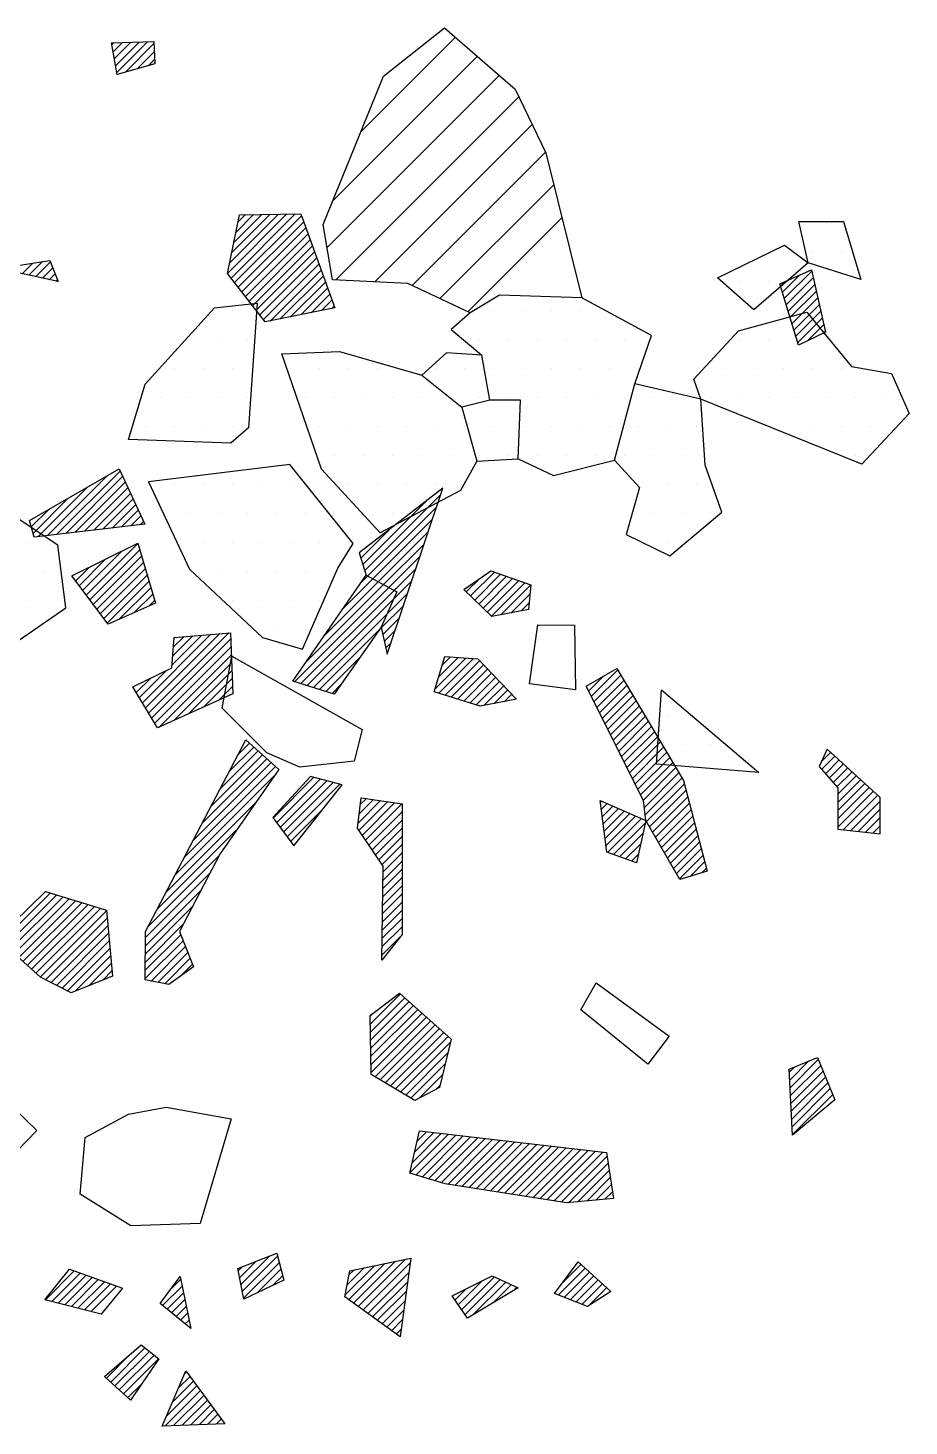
# Model space of a CAD drawing. Header units: metres. Extents: x -1.05 to 0.12, y -16.81 to -13.32.
# Drawn here: x -0.257 to 0.123, y -16.794 to -16.191 of the extents above; entities that cross this region are included whole.
import ezdxf

# ---------------------------------------------------------------- set-up
doc = ezdxf.new("R2010")
doc.units = ezdxf.units.M
doc.header["$LTSCALE"] = 25
doc.header["$MEASUREMENT"] = 0
doc.layers.get('0').update_dxf_attribs({"linetype": 'CONTINUOUS'})
for name, color, linetype in [('FEUER', 1, 'CONTINUOUS'), ('KNOCHEN', 2, 'CONTINUOUS'), ('KNOCHENSCHRAFF', 2, 'CONTINUOUS'), ('STEINE', 4, 'CONTINUOUS'), ('STEINESCHRAFF', 4, 'CONTINUOUS')]:
    doc.layers.add(name, color=color, linetype=linetype)

# ---------------------------------------------------------------- blocks, each defined once
blk = doc.blocks.new('*X1')
at = {"color": 0}
for p, q in [((-1.415, -1647.913), (-0.277, -1646.776)), ((-1.533, -1647.678), (-0.899, -1647.043)), ((-1.297, -1648.148), (-0.145, -1646.997)), ((-1.178, -1648.384), (-0.013, -1647.218)), ((-1.06, -1648.619), (0.119, -1647.439)), ((-0.942, -1648.854), (0.252, -1647.661)), ((-0.823, -1649.089), (0.384, -1647.882)), ((-0.705, -1649.324), (0.516, -1648.103)), ((-0.587, -1649.56), (0.649, -1648.324)), ((-0.468, -1649.795), (0.781, -1648.546)), ((-0.35, -1650.03), (0.913, -1648.767)), ((-0.232, -1650.265), (1.045, -1648.988)), ((-0.113, -1650.5), (1.178, -1649.21)), ((0.005, -1650.736), (1.31, -1649.431)), ((0.124, -1650.971), (1.442, -1649.652)), ((0.242, -1651.206), (1.575, -1649.873)), ((-17.818, -1652.649), (-15.596, -1650.427)), ((-17.43, -1651.907), (-15.782, -1650.26)), ((-17.041, -1651.165), (-15.969, -1650.093)), ((-16.653, -1650.423), (-16.156, -1649.926)), ((0.36, -1651.441), (1.707, -1650.095)), ((0.479, -1651.676), (1.839, -1650.316)), ((8.516, -1650.71), (8.914, -1650.312)), ((8.519, -1651.061), (9.099, -1650.48)), ((-18.983, -1654.875), (-15.036, -1650.928)), ((-18.595, -1654.133), (-15.223, -1650.761)), ((-18.206, -1653.391), (-15.409, -1650.594)), ((0.597, -1651.912), (1.971, -1650.537)), ((0.715, -1652.147), (2.104, -1650.758)), ((0.834, -1652.382), (2.236, -1650.98)), ((8.685, -1651.248), (9.284, -1650.649)), ((8.851, -1651.436), (9.469, -1650.818)), ((9.017, -1651.623), (9.653, -1650.987)), ((-19.372, -1655.617), (-15.102, -1651.347)), ((-15.14, -1653.153), (-13.384, -1651.397)), ((-14.989, -1653.355), (-13.104, -1651.47)), ((-14.838, -1653.558), (-12.823, -1651.543)), ((-14.687, -1653.76), (-12.543, -1651.616)), ((-14.535, -1653.962), (-12.262, -1651.69)), ((0.876, -1652.693), (2.368, -1651.201)), ((0.913, -1653.01), (2.501, -1651.422)), ((0.969, -1653.308), (2.604, -1651.672)), ((9.183, -1651.81), (9.838, -1651.156)), ((9.219, -1652.835), (10.392, -1651.662)), ((9.22, -1652.127), (10.023, -1651.325)), ((9.22, -1652.481), (10.208, -1651.493)), ((-11.379, -1652.574), (-11.115, -1652.31)), ((1.098, -1653.532), (2.677, -1651.953)), ((1.228, -1653.756), (2.749, -1652.234)), ((9.218, -1653.544), (10.762, -1652)), ((9.219, -1653.189), (10.577, -1651.831)), ((9.458, -1653.657), (10.946, -1652.169)), ((-19.76, -1656.359), (-15.915, -1652.513)), ((-14.384, -1654.165), (-12.987, -1652.768)), ((-11.473, -1653.375), (-10.498, -1652.399)), ((-11.435, -1653.691), (-10.189, -1652.444)), ((-11.426, -1652.975), (-10.806, -1652.355)), ((-11.291, -1653.9), (-9.88, -1652.489)), ((-11.148, -1654.11), (-9.571, -1652.533)), ((-11.004, -1654.32), (-9.568, -1652.885)), ((-1.026, -1652.474), (-0.974, -1652.422)), ((-0.984, -1652.786), (-0.729, -1652.53)), ((-0.942, -1653.097), (-0.483, -1652.638)), ((-0.9, -1653.409), (-0.237, -1652.745)), ((-0.858, -1653.721), (0.009, -1652.853)), ((1.357, -1653.98), (2.822, -1652.515)), ((1.487, -1654.204), (2.894, -1652.796)), ((9.776, -1653.693), (11.048, -1652.421)), ((10.094, -1653.728), (11.047, -1652.775)), ((-10.86, -1654.53), (-9.569, -1653.239)), ((-0.816, -1654.032), (0.255, -1652.961)), ((-0.775, -1654.344), (0.501, -1653.068)), ((-0.715, -1654.637), (0.747, -1653.176)), ((-0.455, -1654.731), (0.921, -1653.356)), ((1.616, -1654.428), (2.967, -1653.077)), ((1.746, -1654.652), (3.039, -1653.358)), ((10.412, -1653.764), (11.047, -1653.129)), ((10.729, -1653.8), (11.046, -1653.483)), ((-20.148, -1657.101), (-16.727, -1653.679)), ((-10.716, -1654.74), (-9.57, -1653.593)), ((-10.573, -1654.949), (-9.57, -1653.947)), ((-0.195, -1654.825), (0.819, -1653.811)), ((1.875, -1654.876), (3.112, -1653.639)), ((2.005, -1655.1), (3.184, -1653.92)), ((-10.429, -1655.159), (-9.571, -1654.301)), ((-10.388, -1655.472), (-9.571, -1654.655)), ((0.064, -1654.919), (0.717, -1654.267)), ((0.324, -1655.013), (0.615, -1654.722)), ((2.134, -1655.324), (3.257, -1654.201)), ((2.264, -1655.548), (3.329, -1654.482)), ((-20.537, -1657.842), (-17.487, -1654.793)), ((-10.393, -1655.831), (-9.572, -1655.009)), ((2.393, -1655.772), (3.402, -1654.763)), ((2.849, -1655.669), (3.474, -1655.045)), ((3.356, -1655.516), (3.547, -1655.326)), ((-20.646, -1658.306), (-17.866, -1655.525)), ((-10.403, -1656.548), (-9.573, -1655.717)), ((-10.398, -1656.189), (-9.572, -1655.363)), ((-26.861, -1658.51), (-24.738, -1656.386)), ((-26.674, -1658.677), (-24.468, -1656.47)), ((-20.647, -1658.66), (-18.245, -1656.258)), ((-10.413, -1657.265), (-9.574, -1656.426)), ((-10.408, -1656.906), (-9.573, -1656.072)), ((-26.488, -1658.844), (-24.198, -1656.554)), ((-26.301, -1659.011), (-23.927, -1656.637)), ((-26.114, -1659.178), (-23.657, -1656.721)), ((-25.928, -1659.344), (-23.387, -1656.804)), ((-25.741, -1659.511), (-23.117, -1656.888)), ((-25.555, -1659.678), (-22.847, -1656.971)), ((-25.368, -1659.845), (-22.577, -1657.055)), ((-20.647, -1659.014), (-18.623, -1656.99)), ((-10.423, -1657.982), (-9.575, -1657.134)), ((-10.418, -1657.624), (-9.575, -1656.78)), ((-25.181, -1660.012), (-22.319, -1657.15)), ((-24.95, -1660.134), (-22.29, -1657.475)), ((-20.648, -1659.368), (-19.002, -1657.722)), ((-10.428, -1658.341), (-9.576, -1657.488)), ((-24.714, -1660.252), (-22.262, -1657.8)), ((-24.479, -1660.37), (-22.233, -1658.125)), ((-20.649, -1659.722), (-19.118, -1658.192)), ((-10.438, -1659.058), (-9.667, -1658.286)), ((-10.433, -1658.699), (-9.576, -1657.842)), ((-24.243, -1660.488), (-22.205, -1658.45)), ((-24.008, -1660.607), (-22.176, -1658.775)), ((-20.649, -1660.076), (-19.018, -1658.445)), ((-20.402, -1660.183), (-18.917, -1658.698)), ((-20.108, -1660.242), (-18.816, -1658.95)), ((-23.658, -1660.61), (-22.148, -1659.1)), ((-23.071, -1660.377), (-22.119, -1659.425)), ((-19.814, -1660.301), (-18.716, -1659.203)), ((-19.156, -1659.997), (-18.615, -1659.456)), ((-22.483, -1660.143), (-22.091, -1659.75)), ((-10.946, -1662.041), (-9.646, -1660.741)), ((-10.94, -1662.388), (-9.459, -1660.907)), ((-10.934, -1662.735), (-9.272, -1661.073)), ((-10.927, -1663.082), (-9.085, -1661.24)), ((-10.953, -1661.694), (-10.86, -1661.601)), ((-10.921, -1663.429), (-8.898, -1661.406)), ((-10.914, -1663.777), (-8.711, -1661.573)), ((-10.908, -1664.124), (-8.523, -1661.739)), ((-10.74, -1664.309), (-8.336, -1661.906)), ((-10.519, -1664.442), (-8.149, -1662.072)), ((-10.297, -1664.574), (-7.962, -1662.238)), ((-10.076, -1664.706), (-7.775, -1662.405)), ((-9.855, -1664.838), (-7.588, -1662.571)), ((-9.633, -1664.97), (-7.482, -1662.819)), ((-9.412, -1665.102), (-7.597, -1663.288)), ((-9.19, -1665.234), (-7.713, -1663.757)), ((7.144, -1664.456), (7.967, -1663.633)), ((7.162, -1664.792), (8.379, -1663.575)), ((-8.827, -1665.225), (-7.828, -1664.225)), ((7.127, -1664.12), (7.363, -1663.884)), ((7.179, -1665.128), (8.483, -1663.825)), ((7.197, -1665.464), (8.586, -1664.075)), ((7.214, -1665.801), (8.69, -1664.325)), ((-8.088, -1664.839), (-7.943, -1664.694)), ((7.232, -1666.137), (8.794, -1664.575)), ((7.249, -1666.473), (8.897, -1664.824)), ((7.267, -1666.809), (9.001, -1665.074)), ((-9.131, -1668.004), (-7.887, -1666.759)), ((-9.029, -1667.548), (-8.204, -1666.723)), ((-8.927, -1667.093), (-8.521, -1666.686)), ((-9.233, -1668.459), (-7.569, -1666.795)), ((-8.977, -1668.557), (-7.252, -1666.832)), ((-8.706, -1668.639), (-6.935, -1666.868)), ((-8.434, -1668.721), (-6.618, -1666.905)), ((-8.162, -1668.803), (-6.301, -1666.941)), ((-7.891, -1668.885), (-5.984, -1666.977)), ((-7.607, -1668.955), (-5.667, -1667.014)), ((-7.302, -1669.003), (-5.349, -1667.05)), ((-6.996, -1669.05), (-5.032, -1667.087)), ((-6.69, -1669.098), (-4.715, -1667.123)), ((-6.385, -1669.146), (-4.398, -1667.16)), ((-6.079, -1669.194), (-4.081, -1667.196)), ((-5.774, -1669.242), (-3.764, -1667.232)), ((-5.468, -1669.29), (-3.447, -1667.269)), ((-5.162, -1669.338), (-3.129, -1667.305)), ((-4.857, -1669.386), (-2.812, -1667.342)), ((-4.551, -1669.434), (-2.495, -1667.378)), ((-4.246, -1669.482), (-2.178, -1667.414)), ((-3.94, -1669.53), (-1.861, -1667.451)), ((-3.634, -1669.578), (-1.544, -1667.487)), ((-3.329, -1669.626), (-1.227, -1667.524)), ((-3.023, -1669.674), (-0.909, -1667.56)), ((-2.718, -1669.722), (-0.732, -1667.736)), ((-2.391, -1669.749), (-0.685, -1668.043)), ((-1.999, -1669.71), (-0.639, -1668.35)), ((-1.607, -1669.672), (-0.592, -1668.657)), ((-1.215, -1669.633), (-0.545, -1668.964)), ((-0.823, -1669.595), (-0.499, -1669.271))]:
    blk.add_line(p, q, dxfattribs=at)
blk = doc.blocks.new('*X2')
at = {"color": 0}
for p, q in [((-16.525, -1673.276), (-15.293, -1672.045)), ((-16.468, -1673.573), (-14.947, -1672.052)), ((-11.462, -1674.224), (-9.421, -1672.182)), ((-24.969, -1673.942), (-23.718, -1672.691)), ((-24.686, -1674.013), (-23.457, -1672.784)), ((-16.638, -1672.682), (-16.457, -1672.501)), ((-16.581, -1672.979), (-15.875, -1672.273)), ((-16.411, -1673.87), (-14.874, -1672.333)), ((-15.808, -1673.62), (-14.802, -1672.613)), ((-12.024, -1673.725), (-10.763, -1672.464)), ((-11.944, -1673.292), (-11.21, -1672.558)), ((-11.872, -1673.926), (-10.315, -1672.37)), ((-11.865, -1672.859), (-11.658, -1672.652)), ((-11.667, -1674.075), (-9.868, -1672.276)), ((-11.257, -1674.372), (-9.22, -1672.335)), ((-11.052, -1674.521), (-9.275, -1672.744)), ((-2.838, -1673.731), (-1.678, -1672.571)), ((-2.631, -1673.171), (-1.864, -1672.404)), ((-2.584, -1673.831), (-1.491, -1672.738)), ((-24.404, -1674.084), (-23.197, -1672.877)), ((-24.121, -1674.155), (-22.936, -1672.97)), ((-23.839, -1674.226), (-22.676, -1673.063)), ((-23.557, -1674.297), (-22.415, -1673.156)), ((-23.274, -1674.368), (-22.155, -1673.249)), ((-22.992, -1674.44), (-21.894, -1673.342)), ((-19.906, -1674.182), (-19.063, -1673.339)), ((-19.541, -1673.464), (-19.123, -1673.046)), ((-15.143, -1673.308), (-14.729, -1672.894)), ((-10.848, -1674.67), (-9.331, -1673.153)), ((-7.15, -1674.154), (-6.103, -1673.107)), ((-7.007, -1674.365), (-5.59, -1672.947)), ((-6.864, -1674.575), (-5.347, -1673.058)), ((-6.517, -1674.581), (-5.104, -1673.169)), ((-5.627, -1674.046), (-4.861, -1673.28)), ((-4.738, -1673.51), (-4.619, -1673.391)), ((-2.331, -1673.931), (-1.305, -1672.905)), ((-2.077, -1674.031), (-1.118, -1673.072)), ((-1.824, -1674.131), (-0.932, -1673.239)), ((-1.544, -1674.205), (-0.745, -1673.406)), ((-19.711, -1674.341), (-19.003, -1673.633)), ((-19.516, -1674.499), (-18.944, -1673.927)), ((-10.643, -1674.819), (-9.387, -1673.562)), ((-10.438, -1674.967), (-9.442, -1673.972)), ((-7.294, -1673.944), (-6.807, -1673.458)), ((-19.32, -1674.657), (-18.884, -1674.221)), ((-19.125, -1674.815), (-18.825, -1674.515)), ((-10.233, -1675.116), (-9.498, -1674.381)), ((-18.93, -1674.974), (-18.765, -1674.809)), ((-18.734, -1675.132), (-18.705, -1675.103)), ((-10.028, -1675.265), (-9.553, -1674.79)), ((-9.823, -1675.413), (-9.609, -1675.199)), ((-22.327, -1677.311), (-21.31, -1676.293)), ((-22.142, -1677.479), (-20.665, -1676.002)), ((-21.957, -1677.648), (-20.469, -1676.16)), ((-21.772, -1677.817), (-20.273, -1676.317)), ((-21.588, -1677.985), (-20.077, -1676.475)), ((-18.951, -1677.116), (-18.869, -1677.034)), ((-21.403, -1678.154), (-20.8, -1677.551)), ((-19.743, -1678.969), (-18.421, -1677.647)), ((-19.479, -1678.351), (-18.57, -1677.443)), ((-19.215, -1677.734), (-18.72, -1677.238)), ((-19.794, -1679.374), (-18.272, -1677.851)), ((-19.428, -1679.361), (-18.122, -1678.055)), ((-19.061, -1679.347), (-17.973, -1678.26)), ((-18.694, -1679.334), (-17.824, -1678.464)), ((-18.327, -1679.321), (-17.674, -1678.668)), ((-17.96, -1679.308), (-17.525, -1678.873)), ((-17.593, -1679.294), (-17.376, -1679.077))]:
    blk.add_line(p, q, dxfattribs=at)
blk = doc.blocks.new('*X4')
at = {"color": 0}
for p, q in [((-17.093, -1629.65), (-14.541, -1627.098)), ((-17.004, -1629.207), (-14.901, -1627.105)), ((-16.951, -1629.861), (-14.181, -1627.092)), ((-16.915, -1628.764), (-15.261, -1627.111)), ((-16.825, -1628.322), (-15.621, -1627.117)), ((-16.796, -1630.06), (-13.913, -1627.177)), ((-16.736, -1627.879), (-15.981, -1627.124)), ((-16.647, -1627.436), (-16.341, -1627.13)), ((-16.641, -1630.259), (-13.819, -1627.437)), ((-16.487, -1630.458), (-13.726, -1627.697)), ((-16.332, -1630.657), (-13.632, -1627.957)), ((-16.177, -1630.856), (-13.538, -1628.217)), ((-16.022, -1631.054), (-13.444, -1628.476)), ((-15.868, -1631.253), (-13.351, -1628.736)), ((-15.713, -1631.452), (-13.257, -1628.996)), ((-15.558, -1631.651), (-13.163, -1629.256)), ((-15.269, -1631.715), (-13.07, -1629.516)), ((-14.826, -1631.626), (-12.976, -1629.775)), ((-14.383, -1631.536), (-12.882, -1630.035)), ((-13.94, -1631.447), (-12.788, -1630.295)), ((-13.497, -1631.358), (-12.695, -1630.555)), ((-13.054, -1631.268), (-12.601, -1630.815)), ((-12.611, -1631.179), (-12.507, -1631.075)), ((-24.875, -1640.968), (-22.3, -1638.393)), ((-24.475, -1640.922), (-21.74, -1638.186)), ((-24.076, -1640.875), (-21.627, -1638.427)), ((-25.275, -1641.014), (-23.136, -1638.875)), ((-23.676, -1640.829), (-21.515, -1638.668)), ((-23.276, -1640.783), (-21.402, -1638.909)), ((-25.488, -1640.874), (-23.971, -1639.356)), ((-22.877, -1640.737), (-21.29, -1639.15)), ((-22.477, -1640.691), (-21.178, -1639.391)), ((-22.077, -1640.645), (-21.065, -1639.633)), ((-25.566, -1640.598), (-24.807, -1639.838)), ((-21.678, -1640.599), (-20.953, -1639.874)), ((-21.278, -1640.552), (-20.84, -1640.115)), ((-20.878, -1640.506), (-20.728, -1640.356)), ((-23.2, -1643.535), (-20.971, -1641.307)), ((-23.504, -1643.132), (-22.352, -1641.98)), ((-23.352, -1643.334), (-21.647, -1641.629)), ((-23.048, -1643.737), (-20.891, -1641.58)), ((-22.896, -1643.938), (-20.811, -1641.854)), ((-23.656, -1642.93), (-23.056, -1642.331)), ((-22.744, -1644.14), (-20.731, -1642.127)), ((-22.592, -1644.342), (-20.651, -1642.401)), ((-6.623, -1643.575), (-5.589, -1642.541)), ((-6.443, -1643.749), (-5.328, -1642.634)), ((-23.808, -1642.729), (-23.76, -1642.681)), ((-22.44, -1644.543), (-20.571, -1642.674)), ((-22.288, -1644.745), (-20.491, -1642.948)), ((-21.771, -1644.581), (-20.411, -1643.221)), ((-6.803, -1643.402), (-6.212, -1642.811)), ((-6.263, -1643.922), (-5.067, -1642.726)), ((-6.082, -1644.095), (-4.806, -1642.819)), ((-5.902, -1644.268), (-4.545, -1642.911)), ((-5.722, -1644.442), (-4.284, -1643.004)), ((-5.321, -1644.394), (-4.023, -1643.096)), ((-21.131, -1644.294), (-20.331, -1643.495)), ((-20.49, -1644.007), (-20.251, -1643.769)), ((-4.883, -1644.31), (-4.056, -1643.483)), ((-4.446, -1644.226), (-4.093, -1643.874)), ((-20.774, -1648.18), (-17.823, -1645.229)), ((-20.642, -1648.402), (-17.438, -1645.198)), ((-20.51, -1648.623), (-17.053, -1645.166)), ((-20.377, -1648.844), (-16.96, -1645.427)), ((-19.501, -1646.554), (-18.208, -1645.261)), ((-19.471, -1646.17), (-18.593, -1645.292)), ((-19.441, -1645.786), (-18.978, -1645.324)), ((-19.411, -1645.403), (-19.363, -1645.355)), ((-20.245, -1649.066), (-16.947, -1645.768)), ((-20.068, -1649.242), (-16.935, -1646.109)), ((-8.148, -1647.575), (-6.828, -1646.255)), ((-7.995, -1647.069), (-7.158, -1646.231)), ((-7.992, -1647.773), (-6.499, -1646.279)), ((-7.842, -1646.562), (-7.487, -1646.207)), ((-20.906, -1647.959), (-19.734, -1646.786)), ((-19.424, -1648.951), (-16.922, -1646.45)), ((-18.78, -1648.661), (-16.91, -1646.791)), ((-7.722, -1647.857), (-6.235, -1646.369)), ((-7.452, -1647.94), (-6.061, -1646.549)), ((-7.182, -1648.024), (-5.887, -1646.729)), ((-21.171, -1647.517), (-21.101, -1647.447)), ((-21.039, -1647.738), (-20.417, -1647.117)), ((-18.135, -1648.37), (-16.897, -1647.132)), ((-17.491, -1648.079), (-16.884, -1647.473)), ((-6.912, -1648.107), (-5.713, -1646.908)), ((-6.642, -1648.191), (-5.54, -1647.088)), ((-6.372, -1648.274), (-5.366, -1647.268)), ((-6.036, -1648.291), (-5.192, -1647.447)), ((-5.598, -1648.207), (-5.018, -1647.627)), ((-5.161, -1648.123), (-4.844, -1647.807)), ((-4.723, -1648.039), (-4.67, -1647.986))]:
    blk.add_line(p, q, dxfattribs=at)
blk = doc.blocks.new('*X5')
at = {"color": 0}
for p, q in [((6.827, -1630.479), (7.566, -1629.74)), ((6.91, -1630.749), (8.099, -1629.56)), ((6.993, -1631.02), (8.164, -1629.849)), ((6.744, -1630.208), (6.932, -1630.021)), ((7.075, -1631.291), (8.229, -1630.137)), ((7.158, -1631.562), (8.294, -1630.426)), ((7.241, -1631.832), (8.359, -1630.715)), ((7.324, -1632.103), (8.424, -1631.003)), ((7.407, -1632.374), (8.489, -1631.292)), ((7.49, -1632.645), (8.554, -1631.581)), ((7.917, -1632.571), (8.618, -1631.869)), ((8.592, -1632.249), (8.683, -1632.158))]:
    blk.add_line(p, q, dxfattribs=at)
blk = doc.blocks.new('*X6')
at = {"color": 0}
for p, q in [((-25.961, -1629.679), (-25.499, -1629.218)), ((-25.671, -1629.742), (-25.08, -1629.151)), ((-25.38, -1629.805), (-24.74, -1629.165)), ((-25.09, -1629.869), (-24.641, -1629.42)), ((-24.799, -1629.932), (-24.542, -1629.675)), ((-24.509, -1629.995), (-24.444, -1629.93)), ((-11.273, -1642.215), (-8.551, -1639.493)), ((-11.188, -1642.484), (-7.914, -1639.21)), ((-11.065, -1642.714), (-8.092, -1639.741)), ((-11.357, -1641.946), (-10.102, -1640.691)), ((-10.835, -1642.838), (-8.271, -1640.273)), ((-10.606, -1642.962), (-8.449, -1640.805)), ((-10.376, -1643.086), (-8.627, -1641.337)), ((-10.147, -1643.21), (-8.805, -1641.868)), ((-9.917, -1643.334), (-8.983, -1642.4)), ((-14.206, -1647.269), (-10.147, -1643.21)), ((-13.713, -1646.422), (-10.376, -1643.086)), ((-12.921, -1645.277), (-10.606, -1642.962)), ((-12.13, -1644.132), (-10.835, -1642.838)), ((-11.338, -1642.987), (-11.065, -1642.714)), ((-9.949, -1643.719), (-9.161, -1642.932)), ((-13.938, -1647.354), (-9.917, -1643.334)), ((-13.669, -1647.439), (-9.949, -1643.719)), ((-10.222, -1644.345), (-9.34, -1643.463)), ((-13.4, -1647.524), (-10.222, -1644.345)), ((-10.464, -1644.942), (-9.518, -1643.995)), ((-13.132, -1647.609), (-10.544, -1645.022)), ((-10.402, -1645.232), (-9.696, -1644.527)), ((-10.339, -1645.523), (-9.874, -1645.059)), ((-10.276, -1645.814), (-10.052, -1645.59)), ((-12.863, -1647.694), (-11.386, -1646.217)), ((-12.594, -1647.779), (-12.227, -1647.411))]:
    blk.add_line(p, q, dxfattribs=at)
blk = doc.blocks.new('*X10')
at = {"color": 0}
for p, q in [((-22.093, -1619.8), (-22.002, -1619.709)), ((-22.038, -1620.099), (-21.639, -1619.7)), ((-21.983, -1620.398), (-21.275, -1619.69)), ((-21.928, -1620.697), (-20.912, -1619.681)), ((-21.873, -1620.995), (-20.549, -1619.671)), ((-21.511, -1620.987), (-20.276, -1619.752)), ((-21.021, -1620.85), (-20.259, -1620.088)), ((-20.53, -1620.713), (-20.242, -1620.425))]:
    blk.add_line(p, q, dxfattribs=at)
blk = doc.blocks.new('*X12')
at = {"color": 0}
for p, q in [((-11.363, -1623.567), (-7.274, -1619.478)), ((-12.575, -1626.546), (-6.329, -1620.3)), ((-12.812, -1628.551), (-5.383, -1621.122)), ((-12.434, -1629.94), (-4.539, -1622.046)), ((-10.748, -1630.022), (-3.966, -1623.241)), ((-9.139, -1630.181), (-3.393, -1624.436)), ((-7.939, -1630.749), (-3.034, -1625.844)), ((-6.74, -1631.317), (-2.68, -1627.258))]:
    blk.add_line(p, q, dxfattribs=at)
blk = doc.blocks.new('*X14')
at = {"color": 0}
for p, q in [((8.75, -1627.5), (8.75, -1627.5)), ((6.875, -1628.75), (6.875, -1628.75)), ((8.125, -1628.75), (8.125, -1628.75)), ((9.375, -1628.75), (9.375, -1628.75)), ((5, -1630), (5, -1630)), ((6.25, -1630), (6.25, -1630)), ((-16.875, -1631.25), (-16.875, -1631.25)), ((-5.625, -1631.25), (-5.625, -1631.25)), ((-4.375, -1631.25), (-4.375, -1631.25)), ((-3.125, -1631.25), (-3.125, -1631.25)), ((-1.875, -1631.25), (-1.875, -1631.25)), ((-18.75, -1632.5), (-18.75, -1632.5)), ((-17.5, -1632.5), (-17.5, -1632.5)), ((-16.25, -1632.5), (-16.25, -1632.5)), ((-6.25, -1632.5), (-6.25, -1632.5)), ((-5, -1632.5), (-5, -1632.5)), ((-3.75, -1632.5), (-3.75, -1632.5)), ((-2.5, -1632.5), (-2.5, -1632.5)), ((-1.25, -1632.5), (-1.25, -1632.5)), ((0, -1632.5), (0, -1632.5)), ((5, -1632.5), (5, -1632.5)), ((6.25, -1632.5), (6.25, -1632.5)), ((7.5, -1632.5), (7.5, -1632.5)), ((8.75, -1632.5), (8.75, -1632.5)), ((-19.375, -1633.75), (-19.375, -1633.75)), ((-18.125, -1633.75), (-18.125, -1633.75)), ((-16.875, -1633.75), (-16.875, -1633.75)), ((-14.375, -1633.75), (-14.375, -1633.75)), ((-13.125, -1633.75), (-13.125, -1633.75)), ((-11.875, -1633.75), (-11.875, -1633.75)), ((-10.625, -1633.75), (-10.625, -1633.75)), ((-8.125, -1633.75), (-8.125, -1633.75)), ((-6.875, -1633.75), (-6.875, -1633.75)), ((-5.625, -1633.75), (-5.625, -1633.75)), ((-4.375, -1633.75), (-4.375, -1633.75)), ((-3.125, -1633.75), (-3.125, -1633.75)), ((-1.875, -1633.75), (-1.875, -1633.75)), ((-0.625, -1633.75), (-0.625, -1633.75)), ((0.625, -1633.75), (0.625, -1633.75)), ((4.375, -1633.75), (4.375, -1633.75)), ((5.625, -1633.75), (5.625, -1633.75)), ((6.875, -1633.75), (6.875, -1633.75)), ((8.125, -1633.75), (8.125, -1633.75)), ((9.375, -1633.75), (9.375, -1633.75)), ((-20, -1635), (-20, -1635)), ((-18.75, -1635), (-18.75, -1635)), ((-17.5, -1635), (-17.5, -1635)), ((-16.25, -1635), (-16.25, -1635)), ((-13.75, -1635), (-13.75, -1635)), ((-12.5, -1635), (-12.5, -1635)), ((-11.25, -1635), (-11.25, -1635)), ((-10, -1635), (-10, -1635)), ((-8.75, -1635), (-8.75, -1635)), ((-7.5, -1635), (-7.5, -1635)), ((-6.25, -1635), (-6.25, -1635)), ((-5, -1635), (-5, -1635)), ((-3.75, -1635), (-3.75, -1635)), ((-2.5, -1635), (-2.5, -1635)), ((-1.25, -1635), (-1.25, -1635)), ((0, -1635), (0, -1635)), ((1.25, -1635), (1.25, -1635)), ((2.5, -1635), (2.5, -1635)), ((3.75, -1635), (3.75, -1635)), ((5, -1635), (5, -1635)), ((6.25, -1635), (6.25, -1635)), ((7.5, -1635), (7.5, -1635)), ((8.75, -1635), (8.75, -1635)), ((10, -1635), (10, -1635)), ((11.25, -1635), (11.25, -1635)), ((-20.625, -1636.25), (-20.625, -1636.25)), ((-19.375, -1636.25), (-19.375, -1636.25)), ((-18.125, -1636.25), (-18.125, -1636.25)), ((-16.875, -1636.25), (-16.875, -1636.25)), ((-13.125, -1636.25), (-13.125, -1636.25)), ((-11.875, -1636.25), (-11.875, -1636.25)), ((-10.625, -1636.25), (-10.625, -1636.25)), ((-9.375, -1636.25), (-9.375, -1636.25)), ((-8.125, -1636.25), (-8.125, -1636.25)), ((-6.875, -1636.25), (-6.875, -1636.25)), ((-5.625, -1636.25), (-5.625, -1636.25)), ((-4.375, -1636.25), (-4.375, -1636.25)), ((-3.125, -1636.25), (-3.125, -1636.25)), ((-1.875, -1636.25), (-1.875, -1636.25)), ((-0.625, -1636.25), (-0.625, -1636.25)), ((0.625, -1636.25), (0.625, -1636.25)), ((1.875, -1636.25), (1.875, -1636.25)), ((3.125, -1636.25), (3.125, -1636.25)), ((6.875, -1636.25), (6.875, -1636.25)), ((8.125, -1636.25), (8.125, -1636.25)), ((9.375, -1636.25), (9.375, -1636.25)), ((10.625, -1636.25), (10.625, -1636.25)), ((-12.5, -1637.5), (-12.5, -1637.5)), ((-11.25, -1637.5), (-11.25, -1637.5)), ((-10, -1637.5), (-10, -1637.5)), ((-8.75, -1637.5), (-8.75, -1637.5)), ((-7.5, -1637.5), (-7.5, -1637.5)), ((-6.25, -1637.5), (-6.25, -1637.5)), ((-5, -1637.5), (-5, -1637.5)), ((-3.75, -1637.5), (-3.75, -1637.5)), ((-2.5, -1637.5), (-2.5, -1637.5)), ((-1.25, -1637.5), (-1.25, -1637.5)), ((0, -1637.5), (0, -1637.5)), ((1.25, -1637.5), (1.25, -1637.5)), ((2.5, -1637.5), (2.5, -1637.5)), ((10, -1637.5), (10, -1637.5)), ((-19.375, -1638.75), (-19.375, -1638.75)), ((-18.125, -1638.75), (-18.125, -1638.75)), ((-16.875, -1638.75), (-16.875, -1638.75)), ((-15.625, -1638.75), (-15.625, -1638.75)), ((-14.375, -1638.75), (-14.375, -1638.75)), ((-11.875, -1638.75), (-11.875, -1638.75)), ((-10.625, -1638.75), (-10.625, -1638.75)), ((-9.375, -1638.75), (-9.375, -1638.75)), ((-8.125, -1638.75), (-8.125, -1638.75)), ((0.625, -1638.75), (0.625, -1638.75)), ((1.875, -1638.75), (1.875, -1638.75)), ((3.125, -1638.75), (3.125, -1638.75)), ((-18.75, -1640), (-18.75, -1640)), ((-17.5, -1640), (-17.5, -1640)), ((-16.25, -1640), (-16.25, -1640)), ((-15, -1640), (-15, -1640)), ((-13.75, -1640), (-13.75, -1640)), ((-11.25, -1640), (-11.25, -1640)), ((-10, -1640), (-10, -1640)), ((1.25, -1640), (1.25, -1640)), ((2.5, -1640), (2.5, -1640)), ((3.75, -1640), (3.75, -1640)), ((-25.625, -1641.25), (-25.625, -1641.25)), ((-18.125, -1641.25), (-18.125, -1641.25)), ((-16.875, -1641.25), (-16.875, -1641.25)), ((-15.625, -1641.25), (-15.625, -1641.25)), ((-14.375, -1641.25), (-14.375, -1641.25)), ((-13.125, -1641.25), (-13.125, -1641.25)), ((-11.875, -1641.25), (-11.875, -1641.25)), ((1.875, -1641.25), (1.875, -1641.25)), ((-25, -1642.5), (-25, -1642.5)), ((-17.5, -1642.5), (-17.5, -1642.5)), ((-16.25, -1642.5), (-16.25, -1642.5)), ((-15, -1642.5), (-15, -1642.5)), ((-13.75, -1642.5), (-13.75, -1642.5)), ((-12.5, -1642.5), (-12.5, -1642.5)), ((-25.625, -1643.75), (-25.625, -1643.75)), ((-24.375, -1643.75), (-24.375, -1643.75)), ((-16.875, -1643.75), (-16.875, -1643.75)), ((-15.625, -1643.75), (-15.625, -1643.75)), ((-14.375, -1643.75), (-14.375, -1643.75)), ((-13.125, -1643.75), (-13.125, -1643.75)), ((-15, -1645), (-15, -1645)), ((-13.75, -1645), (-13.75, -1645)), ((1.875, -1648.75), (1.875, -1648.75)), ((2.5, -1650), (2.5, -1650)), ((3.75, -1650), (3.75, -1650))]:
    blk.add_line(p, q, dxfattribs=at)

msp = doc.modelspace()

# ---------------------------------------------------------------- linework, layer by layer
at = {"layer": 'KNOCHEN'}
for points in [[(-0.21857, -16.21084), (-0.22109, -16.19712), (-0.20281, -16.19664), (-0.20232, -16.20629), (-0.21857, -16.21084)], [(-0.15476, -16.31757), (-0.17098, -16.29672), (-0.16586, -16.27134), (-0.13945, -16.27088), (-0.12479, -16.31152), (-0.15476, -16.31757)], [(-0.26999, -16.29454), (-0.24764, -16.29102), (-0.2441, -16.30016), (-0.26999, -16.29454)], [(0.07524, -16.32758), (0.06716, -16.30116), (0.08088, -16.29509), (0.08693, -16.32201), (0.07524, -16.32758)], [(-0.25443, -16.41033), (-0.25645, -16.40322), (-0.21782, -16.38094), (-0.20669, -16.40482), (-0.25443, -16.41033)], [(-0.1047, -16.44916), (-0.10218, -16.46084), (-0.0782, -16.38928), (-0.1143, -16.41715), (-0.11126, -16.42681)], [(-0.2225, -16.44796), (-0.23821, -16.42711), (-0.20975, -16.41294), (-0.20217, -16.43885), (-0.2225, -16.44796)], [(-0.05696, -16.44466), (-0.06913, -16.43297), (-0.05744, -16.42486), (-0.04018, -16.43098), (-0.04122, -16.44164), (-0.05696, -16.44466)], [(-0.14282, -16.47246), (-0.11126, -16.42681), (-0.09807, -16.43394), (-0.1047, -16.44916), (-0.12505, -16.47807)], [(-0.20124, -16.49267), (-0.21188, -16.47489), (-0.19511, -16.46679), (-0.19407, -16.45359), (-0.1697, -16.45159), (-0.16872, -16.478), (-0.20124, -16.49267)], [(-0.04635, -16.48022), (-0.0621, -16.48325), (-0.08189, -16.47712), (-0.0773, -16.4619), (-0.06308, -16.46293), (-0.04635, -16.48022)], [(0.00842, -16.52398), (-0.01639, -16.47469), (-0.00317, -16.46709), (0.02569, -16.51537), (0.03579, -16.55449), (0.0241, -16.55802), (0.00942, -16.53261), (0.00842, -16.52398)], [(-0.12505, -16.47807), (-0.14282, -16.47246)], [(-0.14897, -16.51053), (-0.17442, -16.54705), (-0.19173, -16.58053), (-0.18566, -16.59578), (-0.19634, -16.60338), (-0.20649, -16.60133), (-0.20646, -16.58051), (-0.16317, -16.49781), (-0.14897, -16.51053)], [(0.09218, -16.5363), (0.11045, -16.53836), (0.11048, -16.52262), (0.08766, -16.50176), (0.0841, -16.50937), (0.09221, -16.51852), (0.09218, -16.5363)], [(-0.13527, -16.5136), (-0.15154, -16.53134), (-0.14242, -16.54354), (-0.12156, -16.51717), (-0.13527, -16.5136)], [(-0.10442, -16.59286), (-0.10385, -16.55224), (-0.11499, -16.53597), (-0.11345, -16.52277), (-0.09568, -16.52534), (-0.09577, -16.5817), (-0.10442, -16.59286)], [(0.00942, -16.53261), (0.00533, -16.55089), (-0.00736, -16.5463), (-0.01037, -16.52395), (0.00942, -16.53261)], [(-0.25168, -16.60024), (-0.27044, -16.58346), (-0.24959, -16.56318), (-0.2232, -16.57134), (-0.22071, -16.59978), (-0.23849, -16.60686), (-0.25168, -16.60024)], [(-0.09029, -16.6533), (-0.10906, -16.6421), (-0.10953, -16.61671), (-0.09682, -16.60709), (-0.07451, -16.62692), (-0.07962, -16.64774), (-0.09029, -16.6533)], [(0.07268, -16.66829), (0.0712, -16.63985), (0.08339, -16.63479), (0.09098, -16.65308), (0.07268, -16.66829)], [(-0.09238, -16.68478), (-0.08828, -16.66651), (-0.00756, -16.67578), (-0.00455, -16.69558), (-0.02486, -16.69758), (-0.07715, -16.68938), (-0.09238, -16.68478)], [(-0.16406, -16.739), (-0.16657, -16.72579), (-0.14981, -16.71922), (-0.14678, -16.7309), (-0.16406, -16.739)], [(-0.09655, -16.75536), (-0.12039, -16.73805), (-0.11834, -16.72689), (-0.09192, -16.72134), (-0.09655, -16.75536)], [(-0.24987, -16.73937), (-0.23919, -16.72619), (-0.21635, -16.73435), (-0.22551, -16.74551), (-0.24987, -16.73937)], [(-0.03, -16.73667), (-0.01982, -16.72298), (-0.00563, -16.7357), (-0.01579, -16.74228), (-0.03, -16.73667)], [(-0.18693, -16.75166), (-0.20011, -16.74098), (-0.19146, -16.72931), (-0.18693, -16.75166)], [(-0.06759, -16.74728), (-0.07418, -16.73762), (-0.0569, -16.72901), (-0.04574, -16.73411), (-0.06759, -16.74728)], [(-0.21287, -16.78259), (-0.22403, -16.77242), (-0.20826, -16.75873), (-0.20066, -16.76484), (-0.21287, -16.78259)], [(-0.19918, -16.79378), (-0.18899, -16.76994), (-0.17226, -16.79281), (-0.19918, -16.79378)]]:
    msp.add_lwpolyline(points, dxfattribs=at)
at = {"layer": 'STEINE'}
for points in [[(-0.0664, -16.31364), (-0.09329, -16.30091), (-0.12579, -16.29933), (-0.12981, -16.27546), (-0.10382, -16.21152), (-0.07738, -16.19075), (-0.04696, -16.2172), (-0.0338, -16.24464), (-0.01815, -16.30712)], [(0.07936, -16.29204), (0.07533, -16.27426), (0.09462, -16.27429), (0.1022, -16.29918), (0.07936, -16.29204)], [(0.05597, -16.31231), (0.04025, -16.29858), (0.06922, -16.28441), (0.07936, -16.29204), (0.05597, -16.31231)], [(-0.04568, -16.37664), (-0.03046, -16.38377), (-0.00405, -16.37721), (0.00464, -16.34422), (0.01178, -16.32342), (-0.01815, -16.30712), (-0.0537, -16.30605), (-0.0664, -16.31364), (-0.07454, -16.32074), (-0.06135, -16.33193)], [(-0.21374, -16.36825), (-0.2066, -16.3444), (-0.17658, -16.31144), (-0.1583, -16.30944), (-0.16194, -16.36326), (-0.16957, -16.36984), (-0.21374, -16.36825)], [(0.03003, -16.34223), (0.04936, -16.32144), (0.07882, -16.31337), (0.09808, -16.33675), (0.11534, -16.33983), (0.12293, -16.3571), (0.10258, -16.3789), (0.03306, -16.35087), (0.03003, -16.34223)], [(-0.10514, -16.40854), (-0.13049, -16.38108), (-0.14767, -16.33129), (-0.12279, -16.33031), (-0.08726, -16.34052), (-0.07002, -16.35426), (-0.06346, -16.37763), (-0.07059, -16.39031), (-0.10514, -16.40854)], [(-0.05783, -16.35123), (-0.06135, -16.33193), (-0.07659, -16.33089), (-0.08726, -16.34052)], [(-0.00405, -16.37721), (0.0066, -16.38891), (0.00098, -16.40921), (0.01975, -16.41838), (0.04212, -16.39963), (0.03505, -16.37931), (0.03306, -16.35087), (0.00464, -16.34422), (0.00464, -16.34422)], [(-0.06346, -16.37763), (-0.04568, -16.37664), (-0.04463, -16.35125), (-0.05783, -16.35123), (-0.07002, -16.35426)], [(-0.20514, -16.38654), (-0.18743, -16.42415), (-0.15599, -16.45365), (-0.13873, -16.45875), (-0.12345, -16.42374), (-0.11683, -16.41309), (-0.14419, -16.37902), (-0.20514, -16.38654)], [(-0.30214, -16.40061), (-0.31035, -16.44985), (-0.2931, -16.46105), (-0.2672, -16.45906), (-0.24077, -16.44082), (-0.24428, -16.4139), (-0.26558, -16.39965), (-0.30214, -16.40061)], [(-0.04076, -16.47363), (-0.03716, -16.44825), (-0.02142, -16.44827), (-0.02096, -16.4762), (-0.04076, -16.47363)], [(-0.1733, -16.48409), (-0.1692, -16.46175), (-0.11289, -16.49332), (-0.11647, -16.50703), (-0.13983, -16.50953), (-0.15404, -16.50341), (-0.1733, -16.48409)], [(0.01403, -16.50825), (0.01611, -16.47626), (0.0582, -16.51187), (0.01403, -16.50825)], [(0.01027, -16.63772), (-0.01864, -16.61432), (-0.01202, -16.60265), (0.01943, -16.62555), (0.01027, -16.63772)], [(-0.31323, -16.66717), (-0.26801, -16.65201), (-0.25331, -16.66625), (-0.2706, -16.68399), (-0.31323, -16.66717)], [(-0.18279, -16.70647), (-0.21275, -16.70744), (-0.23456, -16.6937), (-0.23249, -16.66933), (-0.21369, -16.6592), (-0.19744, -16.65618), (-0.16952, -16.6613), (-0.18279, -16.70647)]]:
    msp.add_lwpolyline(points, dxfattribs=at)

# ---------------------------------------------------------------- block references
at = {"layer": 'FEUER', "xscale": 0.01, "yscale": 0.01, "zscale": 0.01}
msp.add_blockref('*X12', (0, 0), dxfattribs=at)
at = {"layer": 'KNOCHENSCHRAFF', "xscale": 0.01, "yscale": 0.01, "zscale": 0.01}
for name in ['*X10', '*X5', '*X6', '*X4', '*X1', '*X2']:
    msp.add_blockref(name, (0, 0), dxfattribs=at)
at = {"layer": 'STEINESCHRAFF', "xscale": 0.01, "yscale": 0.01, "zscale": 0.01}
msp.add_blockref('*X14', (0, 0), dxfattribs=at)

doc.saveas('drawing.dxf')
